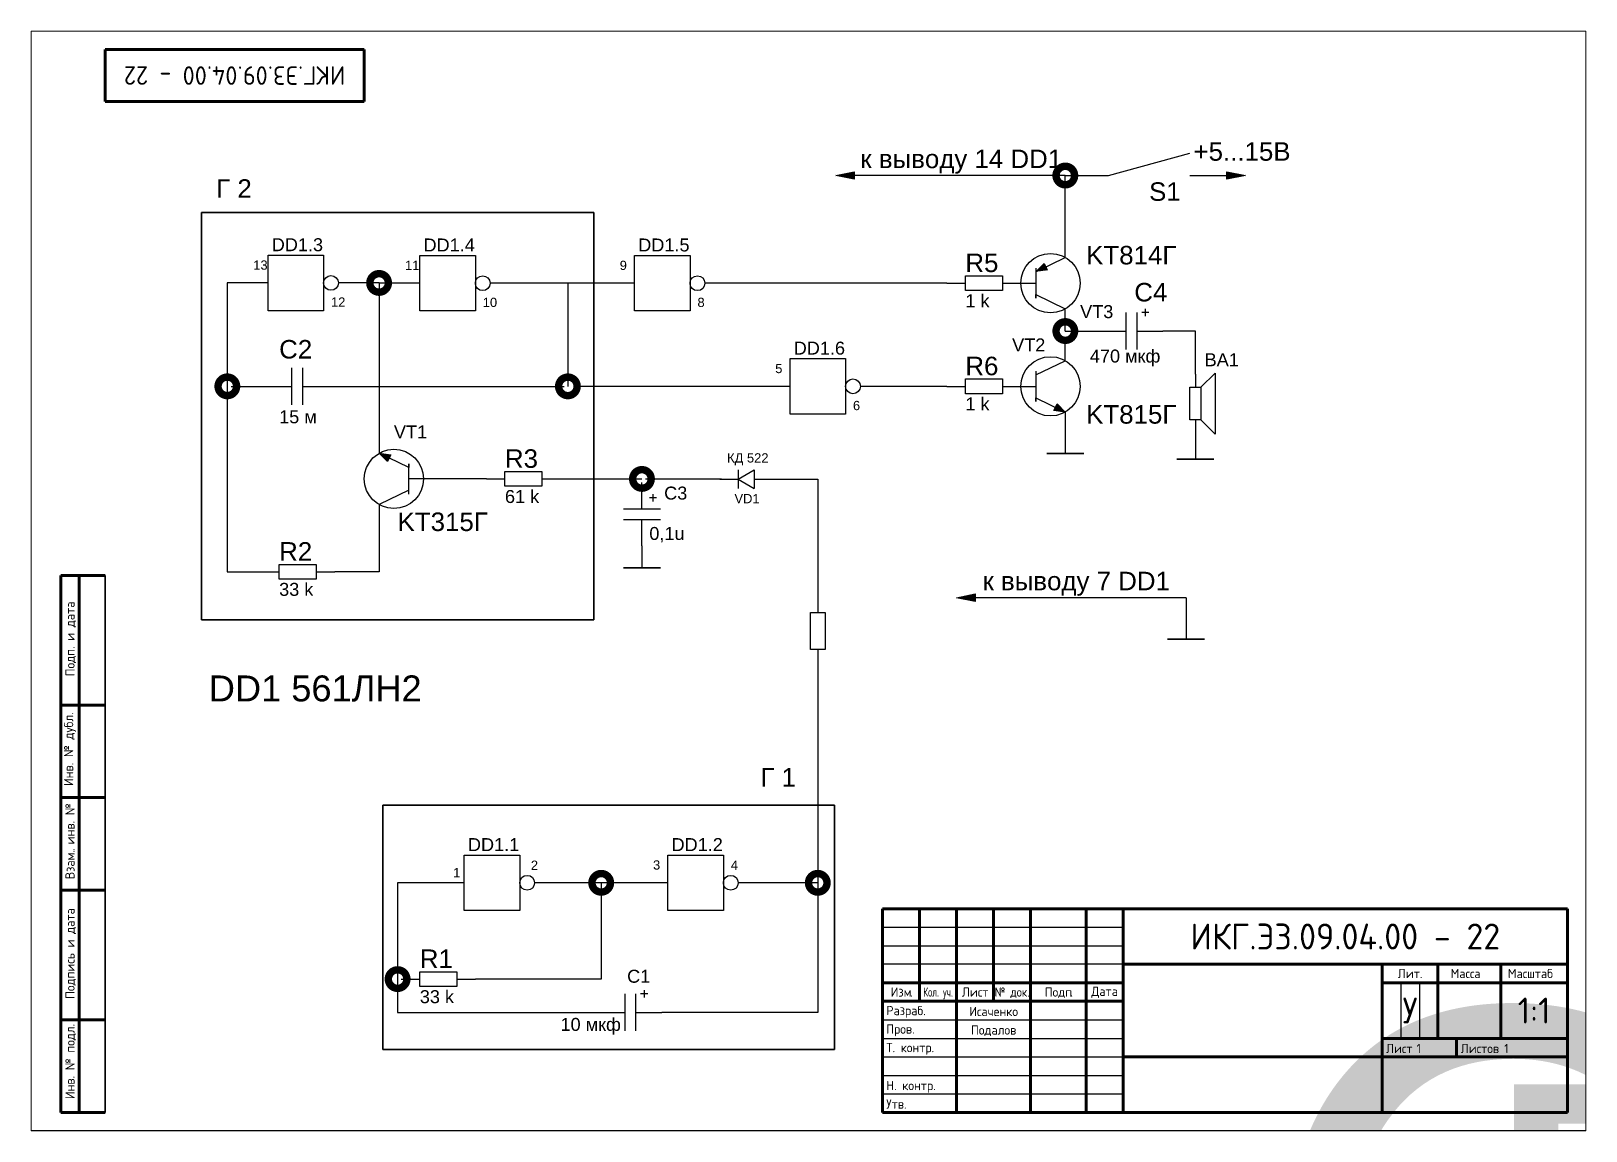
# Paper-space layout 'Лист1' of a CAD drawing. Header units: millimetres. Extents: x 27 to 230, y 26 to 169.
# The model-space entities are those that its viewports show. They can reach past a viewport. Long polylines and large blocks are cut down to what shows.
import ezdxf
from ezdxf.enums import TextEntityAlignment as Align

# ---------------------------------------------------------------- set-up
doc = ezdxf.new("R2018")
doc.units = ezdxf.units.MM
doc.layers.add('111111', color=7, linetype='Continuous', lineweight=35)
doc.layers.add('Слой1', color=5, linetype='Continuous', lineweight=30)
doc.layers.add('Контур', color=7, linetype='Continuous')
doc.layers.add('форматка', color=7, linetype='Continuous')
doc.styles.add('GOST-2.304_Type-B', font='GOST Common.ttf')
doc.styles.get("Standard").update_dxf_attribs({"font": 'arial.ttf'})

# ---------------------------------------------------------------- blocks, each defined once
blk = doc.blocks.new('ACAD_SPDS_TB_06')
at = {"linetype": 'Continuous', "lineweight": 60}
for p, q in [((-185, 55), (0, 55)), ((-185, 55), (-185, 0)), ((-175, 55), (-175, 30)), ((-165, 55), (-165, 0)), ((-155, 55), (-155, 30)), ((-145, 55), (-145, 0)), ((-130, 55), (-130, 0)), ((-120, 55), (-120, 0)), ((0, 55), (0, 0)), ((-120, 40), (0, 40)), ((-185, 35), (-120, 35)), ((-185, 30), (-120, 30)), ((-120, 15), (0, 15)), ((-185, 0), (0, 0))]:
    blk.add_line(p, q, dxfattribs=at)
at = {"linetype": 'Continuous', "lineweight": 25}
for p, q in [((-185, 50), (-120, 50)), ((-185, 45), (-120, 45)), ((-185, 25), (-120, 25)), ((-185, 20), (-120, 20)), ((-185, 15), (-120, 15)), ((-185, 10), (-120, 10)), ((-185, 5), (-120, 5))]:
    blk.add_line(p, q, dxfattribs=at)
at = {"lineweight": 25}
blk.add_line((-120, 40), (-185, 40), dxfattribs=at)
at = {"lineweight": 60}
for p, q in [((-50, 40), (-50, 0)), ((-35, 40), (-35, 20)), ((-18, 40), (-18, 20)), ((-50, 35), (0, 35)), ((-50, 20), (0, 20)), ((-30, 20), (-30, 15))]:
    blk.add_line(p, q, dxfattribs=at)
for p, q in [((-45, 35), (-45, 20)), ((-40, 35), (-40, 20)), ((-130, 20), (-120, 20))]:
    blk.add_line(p, q)
at = {"style": 'GOST-2.304_Type-B'}
for s, p in [('Изм', (-180, 31.25)), ('Лист', (-160, 31.25)), ('Подп', (-137.5, 31.25)), ('Дата', (-125, 31.44))]:
    blk.add_text(s, height=2.5, dxfattribs=at).set_placement(p, align=Align.CENTER)
at = {"style": 'GOST-2.304_Type-B', "width": 0.70447}
blk.add_text('Кол. уч.', height=2.5, dxfattribs=at).set_placement((-174, 31.25), (-166, 31.25), align=Align.FIT)
at = {"style": 'GOST-2.304_Type-B', "width": 0.9}
blk.add_text('№ док.', height=2.5, dxfattribs=at).set_placement((-150, 31.25), align=Align.CENTER)
at = {"style": 'GOST-2.304_Type-B'}
for s, p in [('.', (-177.56, 31.25)), ('.', (-134.25, 31.25)), ('Разраб.', (-184, 26.25)), ('Пров.', (-184, 21.25)), ('Т. контр.', (-184, 16.25)), ('Лист', (-49.02, 16)), ('Листов', (-28.83, 16)), ('Н. контр.', (-184, 6)), ('Утв.', (-184, 1))]:
    blk.add_text(s, height=2.5, dxfattribs=at).set_placement(p)
at = {"linetype": 'Continuous', "char_height": 2.5, "attachment_point": 5, "style": 'GOST-2.304_Type-B'}
for s, insert, width in [('Лит.', (-42.5, 37.5), 14), ('Масса', (-27.5, 37.5), 14), ('Масштаб', (-10, 37.5), 19)]:
    blk.add_mtext(s, dxfattribs=dict(at, insert=insert, width=width))
at = {"style": 'GOST-2.304_Type-B'}
for tag, p, flags in [('ИДЕНТИФИКАТОР_НАДПИСИ', (-185.34, 60.88), 1), ('ЛИСТ', (-40.73, 16), 8), ('ЛИСТОВ', (-17.07, 16), 8)]:
    blk.add_attdef(tag, p, '', height=2.5, dxfattribs=dict(at, flags=flags))
at = {"style": 'GOST-2.304_Type-B', "flags": 8}
for tag, p in [('ИЗМ_4', (-180, 51)), ('ИЗМ_4_КОЛ_УЧ', (-170, 51)), ('ИЗМ_4_ЛИСТ', (-160, 51)), ('ИЗМ_4_N_ДОК', (-150, 51)), ('ИЗМ_4_ДАТА', (-125, 51)), ('ИЗМ_3', (-180, 46)), ('ИЗМ_3_КОЛ_УЧ', (-170, 46)), ('ИЗМ_3_ЛИСТ', (-160, 46)), ('ИЗМ_3_N_ДОК', (-150, 46)), ('ИЗМ_3_ДАТА', (-125, 46)), ('ИЗМ_2', (-180, 41)), ('ИЗМ_2_КОЛ_УЧ', (-170, 41)), ('ИЗМ_2_ЛИСТ', (-160, 41)), ('ИЗМ_2_N_ДОК', (-150, 41)), ('ИЗМ_2_ДАТА', (-125, 41)), ('ИЗМ_1', (-180, 36)), ('ИЗМ_1_КОЛ_УЧ', (-170, 36)), ('ИЗМ_1_ЛИСТ', (-160, 36)), ('ИЗМ_1_N_ДОК', (-150, 36)), ('ИЗМ_1_ДАТА', (-125, 36)), ('РАЗРАБ_ФИО', (-155, 26)), ('РАЗРАБ_ДАТА', (-125, 26)), ('ПРОВ_ФИО', (-155, 21)), ('ПРОВ_ДАТА', (-125, 21)), ('ТКОНТР_ФИО', (-155, 16)), ('ТКОНТР_ДАТА', (-125, 16)), ('ДОЛЖНОСТЬ_1', (-175, 11)), ('ДОЛЖНОСТЬ_1_ФИО', (-155, 11)), ('ДОЛЖНОСТЬ_1_ДАТА', (-125, 11)), ('НКОНТР_ФИО', (-155, 6)), ('НКОНТР_ДАТА', (-125, 6)), ('УТВ_ФИО', (-155, 1)), ('УТВ_ДАТА', (-125, 1))]:
    blk.add_attdef(tag, text='', height=2.5, dxfattribs=at).set_placement(p, align=Align.CENTER)
at = {"style": 'GOST-2.304_Type-B'}
blk.add_attdef('ОБОЗНАЧЕНИЕ_ДОКУМЕНТА', text='', height=5, dxfattribs=at).set_placement((-60, 47.5), align=Align.MIDDLE_CENTER)
at = {"lineweight": 30, "flags": 104}
for tag, p in [('НАИМЕНОВАНИЕ_ДОКУМЕНТА', (-85, 27.5)), ('ОБОЗНАЧЕНИЕ_МАТЕРИАЛА', (-85, 7.5)), ('НАИМЕНОВАНИЕ_ПРЕДПРИЯТИЯ', (-25, 7.5))]:
    blk.add_attdef(tag, text='', height=3.5, dxfattribs=at).set_placement(p, align=Align.MIDDLE_CENTER)
at = {"style": 'GOST-2.304_Type-B', "flags": 8}
for tag, p in [('Л1', (-47.5, 27.5)), ('Л2', (-42.5, 27.5)), ('Л3', (-37.5, 27.5)), ('МАССА', (-26.5, 27.5)), ('МАСШТАБ', (-9, 27.5))]:
    blk.add_attdef(tag, text='', height=2.5, dxfattribs=at).set_placement(p, align=Align.MIDDLE_CENTER)
blk = doc.blocks.new('ACAD_SPDS_TB_14')
at = {"linetype": 'Continuous', "lineweight": 60}
for p, q in [((-12, 145), (0, 145)), ((-12, 145), (-12, 0)), ((-7, 145), (-7, 0)), ((-12, 110), (0, 110)), ((-12, 85), (0, 85)), ((-12, 60), (0, 60)), ((-12, 25), (0, 25)), ((-12, 0), (0, 0))]:
    blk.add_line(p, q, dxfattribs=at)
at = {"linetype": 'Continuous', "lineweight": 30}
blk.add_line((0, 145), (0, 0), dxfattribs=at)
at = {"style": 'GOST-2.304_Type-B'}
for s, p in [('Подп. и дата', (-8.25, 117.77)), ('Инв. № дубл.', (-8.62, 88.14)), ('Взам. инв. №', (-8.25, 62.96)), ('. ', (-8.25, 70.58)), ('Подпись и дата', (-8.25, 30.64)), ('Инв. № подл.', (-8.25, 3.57))]:
    blk.add_text(s, height=2.5, rotation=90, dxfattribs=at).set_placement(p)
for tag, p in [('ПОДП_ДАТА_2', (-3.5, 127.5)), ('ИНВ_Н_ДУБЛ', (-3.65, 97.5)), ('ВЗАМ_ИНВ_Н', (-3.5, 71.94)), ('ПОДП_ДАТА_1', (-3.5, 42.5)), ('ИНВ_НОМ_ПОДЛ', (-3.5, 12.5))]:
    blk.add_attdef(tag, text='', height=2.5, rotation=90, dxfattribs=at).set_placement(p, align=Align.MIDDLE_CENTER)
at = {"style": 'GOST-2.304_Type-B', "flags": 1}
blk.add_attdef('ИДЕНТИФИКАТОР_НАДПИСИ', (-12.24, -11.43), '', height=2.5, dxfattribs=at)
blk = doc.blocks.new('ACAD_SPDS_TB_08')
at = {"linetype": 'Continuous', "lineweight": 60}
for p, q in [((0, 0), (0, -14)), ((70, 0), (0, 0)), ((70, 0), (70, -14)), ((70, -14), (0, -14))]:
    blk.add_line(p, q, dxfattribs=at)
at = {"style": 'GOST-2.304_Type-B', "flags": 8}
blk.add_attdef('ОБОЗНАЧЕНИЕ_ДОКУМЕНТА', text='', height=5, dxfattribs=at).set_placement((35, -7), align=Align.MIDDLE_CENTER)
at = {"style": 'GOST-2.304_Type-B', "flags": 1}
blk.add_attdef('ИДЕНТИФИКАТОР_НАДПИСИ', (-0.4, -20.95), '', height=2.5, dxfattribs=at)
blk = doc.blocks.new('пресечение')
at = {"layer": 'Контур', "const_width": 5}
blk.add_lwpolyline([(-1, 0, 1), (1, 0, 1), (-1, 0, 1)], format="xyb", dxfattribs=at)
blk = doc.blocks.new('резистор')
at = {"layer": 'Контур'}
for p, q in [((0, 0), (5, 0)), ((5, 2), (15, 2)), ((5, -2), (5, 2)), ((15, 2), (15, -2)), ((15, 0), (20, 0)), ((15, -2), (5, -2))]:
    blk.add_line(p, q, dxfattribs=at)
blk = doc.blocks.new('диод')
for p, q in [((5.67, 0), (0, 0)), ((10, 0), (5.67, 2.5)), ((5.67, -2.5), (5.67, 2.5)), ((10, 0), (5.67, -2.5)), ((10, -2.5), (10, 2.5)), ((15, 0), (10, 0))]:
    blk.add_line(p, q)

msp = doc.modelspace()

# ---------------------------------------------------------------- hatches: boundary and pattern name
h = msp.add_hatch(color=256)
h.dxf.hatch_style = 1
h.paths.add_polyline_path([(201.37, 319), (201.37, 321), (196.37, 320)])
h = msp.add_hatch(color=256)
h.dxf.hatch_style = 1
h.paths.add_polyline_path([(302, 321), (302, 319), (307, 320)])
h = msp.add_hatch(color=256)
h.dxf.hatch_style = 1
h.paths.add_polyline_path([(253.51, 294.41), (253.08, 295.31), (252.64, 296.21), (250.37, 294.01)])
h = msp.add_hatch(color=256)
h.dxf.hatch_style = 1
h.paths.add_polyline_path([(256.14, 258.38), (255.69, 257.49), (255.24, 256.59), (258.37, 256.14)])
h = msp.add_hatch(color=256)
h.dxf.hatch_style = 1
h.paths.add_polyline_path([(75.24, 242.76), (75.68, 243.66), (76.13, 244.55), (73, 245)])
h = msp.add_hatch(color=256)
h.dxf.hatch_style = 1
h.paths.add_polyline_path([(234, 205), (234, 207), (229, 206)])

# ---------------------------------------------------------------- linework, layer by layer
for p, q in [((270, 320), (292, 326)), ((196.37, 320), (201.37, 321)), ((201.37, 319), (196.37, 320)), ((201.37, 321), (201.37, 319)), ((258.37, 320), (201.37, 320)), ((258.37, 297.86), (258.37, 320)), ((258.37, 320), (270, 320)), ((292, 320), (302, 320)), ((302, 319), (302, 321)), ((302, 321), (307, 320)), ((307, 320), (302, 319)), ((43, 283.5), (43, 298.5)), ((43, 298.5), (58, 298.5)), ((58, 298.5), (58, 283.5)), ((84, 283.43), (84, 298.43)), ((84, 298.43), (99, 298.43)), ((99, 298.43), (99, 283.43)), ((142, 283.43), (142, 298.43)), ((142, 298.43), (157, 298.43)), ((157, 298.43), (157, 283.43)), ((250.37, 294.01), (258.37, 297.86)), ((250.37, 294.01), (252.64, 296.21)), ((250.37, 295.01), (250.37, 286.85)), ((250.37, 295.01), (250.37, 294.01)), ((252.64, 296.21), (253.08, 295.31)), ((253.08, 295.31), (253.51, 294.41)), ((43, 291), (32, 291)), ((32, 291), (32, 263.07)), ((73, 291), (62, 291)), ((73, 291), (73, 245)), ((84, 290.93), (73, 290.93)), ((124, 290.93), (103, 290.93)), ((142, 290.93), (124, 290.93)), ((124, 290.93), (124, 263.07)), ((226.37, 290.93), (161, 290.93)), ((246.37, 290.93), (250.37, 290.93)), ((250.37, 286.85), (250.37, 287.85)), ((250.37, 287.85), (258.37, 284)), ((58, 283.5), (43, 283.5)), ((99, 283.43), (84, 283.43)), ((157, 283.43), (142, 283.43)), ((258.37, 278), (258.37, 284)), ((274.75, 283), (274.75, 273)), ((277.65, 283), (277.65, 273)), ((280.94, 283), (279, 283)), ((279.97, 283.97), (279.97, 282.03)), ((258.37, 278), (274.75, 278)), ((277.65, 278), (284.73, 278)), ((293.51, 278), (284.73, 278)), ((293.51, 266.34), (293.51, 278)), ((258.37, 270), (258.37, 276)), ((184, 255.57), (184, 270.57)), ((184, 270.57), (199, 270.57)), ((199, 270.57), (199, 255.57)), ((250.37, 266.15), (258.37, 270)), ((49.37, 268.07), (49.37, 258.07)), ((52.27, 268.07), (52.27, 258.07)), ((250.37, 267.15), (250.37, 258.99)), ((250.37, 267.15), (250.37, 266.15)), ((293.51, 266.34), (293.51, 262.82)), ((295.02, 262.82), (298.81, 266.62)), ((298.81, 266.62), (298.81, 250.19)), ((32, 263.07), (32, 213)), ((33, 263.07), (49.37, 263.07)), ((52.27, 263.07), (59.36, 263.07)), ((59.36, 263.07), (123, 263.07)), ((184, 263.07), (126, 263.07)), ((226.37, 263.07), (203, 263.07)), ((246.37, 263.07), (250.37, 263.07)), ((292, 262.82), (295.02, 262.82)), ((292, 254), (292, 262.82)), ((295.02, 262.82), (295.02, 254)), ((250.37, 258.99), (250.37, 259.99)), ((250.37, 259.99), (258.37, 256.14)), ((255.24, 256.59), (255.69, 257.49)), ((258.37, 256.14), (255.24, 256.59)), ((255.69, 257.49), (256.14, 258.38)), ((258.37, 256.14), (256.14, 258.38)), ((199, 255.57), (184, 255.57)), ((258.37, 256.14), (258.37, 244.98)), ((295.02, 254), (292, 254)), ((293.51, 254), (293.51, 243.41)), ((298.81, 250.19), (295.02, 254)), ((81, 241.15), (73, 245)), ((73, 245), (75.24, 242.76)), ((73, 245), (76.13, 244.55)), ((75.68, 243.66), (75.24, 242.76)), ((76.13, 244.55), (75.68, 243.66)), ((81, 233.99), (81, 242.15)), ((81, 242.15), (81, 241.15)), ((85, 238.07), (81, 238.07)), ((102, 238.07), (85, 238.07)), ((122, 238.07), (144, 238.07)), ((144, 229.99), (144, 237.07)), ((165.49, 238), (145, 238)), ((165.49, 238), (161.16, 238)), ((180, 238), (191.5, 238)), ((191.5, 238), (191.5, 207)), ((81, 234.99), (73, 231.14)), ((73, 231.14), (73, 213)), ((81, 233.99), (81, 234.99)), ((147.94, 232.97), (146, 232.97)), ((146.97, 233.94), (146.97, 232)), ((139, 229.99), (149, 229.99)), ((139, 227.09), (149, 227.09)), ((144, 220), (144, 227.09)), ((144, 220), (144, 214.09)), ((32, 213), (41, 213)), ((73, 213), (61, 213)), ((229, 206), (234, 207)), ((234, 205), (229, 206)), ((234, 207), (234, 205)), ((291, 206), (234, 206)), ((291, 206), (291, 194.83)), ((191.5, 187), (191.5, 129)), ((96, 121.5), (96, 136.5)), ((96, 136.5), (111, 136.5)), ((111, 136.5), (111, 121.5)), ((151, 121.5), (151, 136.5)), ((151, 136.5), (166, 136.5)), ((166, 136.5), (166, 121.5)), ((96, 129), (78, 129)), ((78, 129), (78, 103)), ((133, 129), (115, 129)), ((151, 129), (133, 129)), ((133, 129), (133, 103)), ((191.5, 129), (170, 129)), ((191.5, 129), (191.5, 94)), ((111, 121.5), (96, 121.5)), ((166, 121.5), (151, 121.5)), ((78, 103), (78, 94)), ((133, 103), (99, 103)), ((139.37, 99), (139.37, 89)), ((142.27, 99), (142.27, 89)), ((145.56, 99), (143.63, 99)), ((144.59, 99.97), (144.59, 98.03)), ((78, 94), (123, 94)), ((78, 94), (78, 94)), ((123, 94), (139.37, 94)), ((142.27, 94), (149.36, 94)), ((158.14, 94), (149.36, 94)), ((191.5, 94), (158.14, 94))]:
    msp.add_line(p, q)
msp.add_lwpolyline([(-21, 62), (-21, 359), (399, 359), (399, 62), (-21, 62)])
for centre, radius in [((254.37, 290.93), 8), ((60, 291), 2), ((101, 290.93), 2), ((159, 290.93), 2), ((254.37, 263.07), 8), ((201, 263.07), 2), ((77, 238.07), 8), ((113, 129), 2), ((168, 129), 2)]:
    msp.add_circle(centre, radius)
at = {"layer": '111111'}
for p, q in [((253.37, 244.98), (263.37, 244.98)), ((288.51, 243.41), (298.51, 243.41)), ((139, 214.09), (149, 214.09)), ((286, 194.83), (296, 194.83))]:
    msp.add_line(p, q, dxfattribs=at)
at = {"layer": 'Слой1'}
for p, q in [((131, 310), (25, 310)), ((25, 310), (25, 200)), ((131, 263.07), (131, 310)), ((131, 200), (131, 263.07)), ((25, 200), (131, 200)), ((74, 84), (74, 150)), ((74, 150), (196, 150)), ((196, 150), (196, 84)), ((196, 84), (74, 84))]:
    msp.add_line(p, q, dxfattribs=at)

# ---------------------------------------------------------------- block references
msp.add_blockref('ACAD_SPDS_TB_14', (-1, 67))
at = {"layer": 'Контур'}
for name, p in [('пресечение', (258.37, 320)), ('пресечение', (73, 291)), ('резистор', (226.37, 290.93)), ('пресечение', (258.37, 278)), ('пресечение', (32, 263.07)), ('пресечение', (124, 263.07)), ('резистор', (226.37, 263.07)), ('резистор', (102, 238.07)), ('пресечение', (144, 238.07)), ('резистор', (41, 213)), ('пресечение', (133, 129)), ('пресечение', (191.5, 129)), ('пресечение', (78, 103)), ('резистор', (79, 103))]:
    msp.add_blockref(name, p, dxfattribs=at)
for name, p, rotation in [('диод', (180, 238), 180), ('резистор', (191.5, 207), 270)]:
    msp.add_blockref(name, p, dxfattribs=dict(at, rotation=rotation))
at = {"layer": 'форматка'}
ref = msp.add_blockref('ACAD_SPDS_TB_08', (-1, 354), dxfattribs=at)
ref.add_attrib('ОБОЗНАЧЕНИЕ_ДОКУМЕНТА', 'ИКГ.ЭЗ.09.04.00 - 22', dxfattribs={"layer": '0', "height": 5, "style": 'GOST-2.304_Type-B', "text_generation_flag": 6}).set_placement((34, 347), align=Align.MIDDLE_CENTER)
ref = msp.add_blockref('ACAD_SPDS_TB_06', (394, 67), dxfattribs=at)
lines = msp.add_mtext('Схема', dxfattribs={"layer": '0', "insert": (309, 94.5), "char_height": 136, "attachment_point": 1})
ref.add_attrib('НАИМЕНОВАНИЕ_ДОКУМЕНТА', '', (309, 94.5), dxfattribs={"flags": 104}).embed_mtext(lines)
lines = msp.add_mtext('ГГУ МС-12', dxfattribs={"layer": '0', "insert": (369, 74.5), "char_height": 96, "attachment_point": 1})
ref.add_attrib('НАИМЕНОВАНИЕ_ПРЕДПРИЯТИЯ', '', (369, 74.5), dxfattribs={"flags": 104}).embed_mtext(lines)
ref.add_attrib('ОБОЗНАЧЕНИЕ_ДОКУМЕНТА', 'ИКГ.ЭЗ.09.04.00 - 22', dxfattribs={"layer": '0', "height": 7, "style": 'GOST-2.304_Type-B'}).set_placement((334, 114.5), align=Align.MIDDLE_CENTER)
ref.add_attrib('ЛИСТ', '1', (353.27, 83), dxfattribs={"layer": '0', "height": 2.5, "style": 'GOST-2.304_Type-B'})
ref.add_attrib('ЛИСТОВ', '1', (376.93, 83), dxfattribs={"layer": '0', "height": 2.5, "style": 'GOST-2.304_Type-B'})
ref.add_attrib('МАСШТАБ', '1:1', dxfattribs={"layer": '0', "height": 7, "style": 'GOST-2.304_Type-B'}).set_placement((385, 94.5), align=Align.MIDDLE_CENTER)
ref.add_attrib('РАЗРАБ_ФИО', 'Исаченко', dxfattribs={"layer": '0', "height": 2.5, "style": 'GOST-2.304_Type-B'}).set_placement((239, 93), align=Align.CENTER)
ref.add_attrib('ПРОВ_ФИО', 'Подалов', dxfattribs={"layer": '0', "height": 2.5, "style": 'GOST-2.304_Type-B'}).set_placement((239, 88), align=Align.CENTER)
ref.add_attrib('Л2', 'У', dxfattribs={"layer": '0', "height": 7, "style": 'GOST-2.304_Type-B'}).set_placement((351.5, 94.5), align=Align.MIDDLE_CENTER)

# ---------------------------------------------------------------- texts
at = {"attachment_point": 1}
for s, width, insert, char_height in [('+5...15В', 21, (293, 329), 5), ('к выводу 14 DD1', 72, (203, 327), 5), ('Г 2', 49, (29, 319), 5), ('S1', 7, (281, 318.17), 5), ('DD1.3', 27, (44, 303.07), 3.5), ('DD1.4', 27, (85, 303), 3.5), ('DD1.5', 27, (143, 303), 3.5), ('R5', 8, (231.37, 298.93), 5), ('KT814Г', 19, (264, 301), 5), ('13', 7, (39, 297.07), 2.5), ('11', 7, (80, 297), 2.5), ('9', 7, (138, 297), 2.5), ('С4', 10, (277, 291), 5), ('12', 10, (60, 287.07), 2.5), ('10', 10, (101, 287), 2.5), ('8', 10, (159, 287), 2.5), ('1 k', 12, (231.37, 287.93), 3.5), ('VT3', 19, (262.37, 285), 3.5), ('С2', 10, (46, 275.59), 5), ('DD1.6', 27, (185, 275.14), 3.5), ('VT2', 19, (244, 276), 3.5), ('470 мкф', 22, (265, 273), 3.5), ('5', 7, (180, 269.14), 2.5), ('R6', 8, (231.37, 271.07), 5), ('BA1', 6, (296, 272), 3.5), ('15 м', 22, (46, 256.59), 3.5), ('6', 10, (201, 259.14), 2.5), ('1 k', 12, (231.37, 260.07), 3.5), ('KT815Г', 19, (264, 258), 5), ('VT1', 19, (77, 252.51), 3.5), ('R3', 8, (107, 246.07), 5), ('КД 522', 22, (167, 245), 2.5), ('61 k', 12, (107, 235.07), 3.5), ('С3', 6, (150, 236), 3.5), ('VD1', 17, (169, 234), 2.5), ('KT315Г', 19, (78, 229), 5), ('0,1u', 7, (146, 225.09), 3.5), ('R2', 8, (46, 221), 5), ('33 k', 12, (46, 210), 3.5), ('к выводу 7 DD1', 72, (236, 213), 5), ('DD1 561ЛН2', 119, (27, 185), 7), ('Г 1', 49, (176, 160), 5), ('DD1.1', 27, (97, 141.07), 3.5), ('DD1.2', 27, (152, 141.07), 3.5), ('2', 10, (114, 135), 2.5), ('3', 7, (147, 135.07), 2.5), ('4', 10, (168, 135), 2.5), ('1', 10, (93, 133), 2.5), ('R1', 8, (84, 111), 5), ('С1', 6, (140, 105.51), 3.5), ('33 k', 12, (84, 100), 3.5), ('10 мкф', 22, (122, 92.51), 3.5)]:
    msp.add_mtext_dynamic_manual_height_columns(s, width=width, gutter_width=25, heights=[0], dxfattribs=dict(at, insert=insert, char_height=char_height))

psp = doc.layouts.new('Лист1')

# ---------------------------------------------------------------- viewports
at = {"layer": '0'}
psp.add_viewport(center=(128.5, 97.5), size=(202.27, 143.0373), view_center_point=(189, 210.5), view_height=297, dxfattribs=at)

doc.saveas('drawing.dxf')
